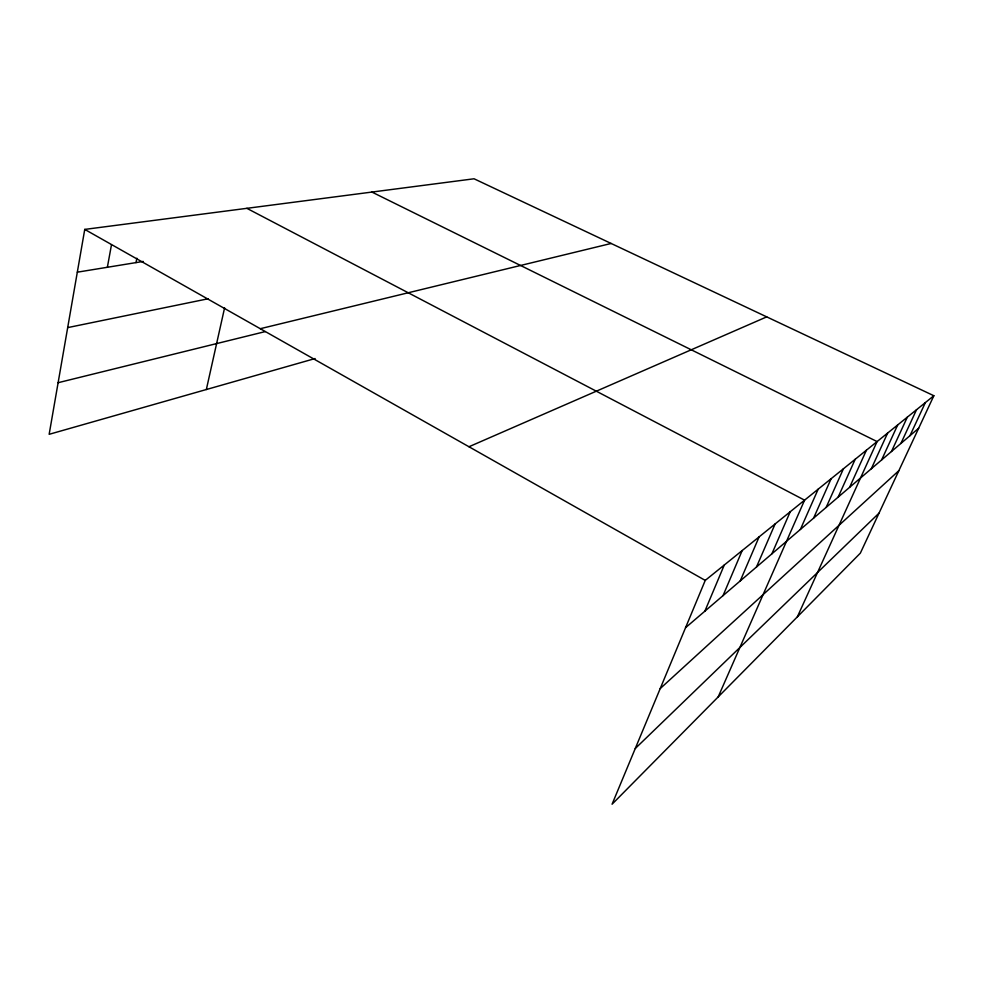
<?xml version="1.0" encoding="UTF-8"?>
<svg xmlns="http://www.w3.org/2000/svg" width="983" height="983" viewBox="0 0 983 983"><rect width="100%" height="100%" fill="white"/><g stroke="black" fill="none" stroke-linecap="round" stroke-linejoin="round"><path stroke-width="1.47" d="M933.85 395.731L705.241 580.4L612.077 804.217L860.346 553.146L933.85 395.731L474.052 178.783L84.747 229.408L49.15 434.314L315.125 358.537M107.368 267.278L111.46 244.878M136.01 262.608L136.858 258.222M206.344 389.526L224.603 307.814M704.848 611.205L724.274 565.028M723.033 595.637L742.19 550.541M740.224 580.928L759.109 536.89M756.48 567.019L775.095 523.976M771.876 553.847L790.221 511.75M718.18 696.91L804.573 500.163L246.844 208.322M800.371 529.468L818.188 489.153M813.568 518.164L831.139 478.696M826.15 507.412L843.451 468.744M838.143 497.152L855.198 459.258M849.595 487.347L866.404 450.214M797.36 616.845L877.094 441.576L371.918 192.066M871.307 468.78L887.624 433.073M881.604 459.958L897.688 424.939M891.458 451.529L907.321 417.161M900.907 443.444L916.537 409.714M909.975 435.69L925.372 402.575M635.264 748.518L879.048 513.114M660.22 688.567L898.867 470.66M685.544 627.707L918.663 428.244M468.965 446.749L766.728 316.87M58.12 382.706L265.275 331.59M260.286 328.703L611.156 243.465M67.692 327.609L208.187 298.758M77.325 272.18L143.211 261.429M84.747 229.408L705.241 580.4"/></g></svg>
